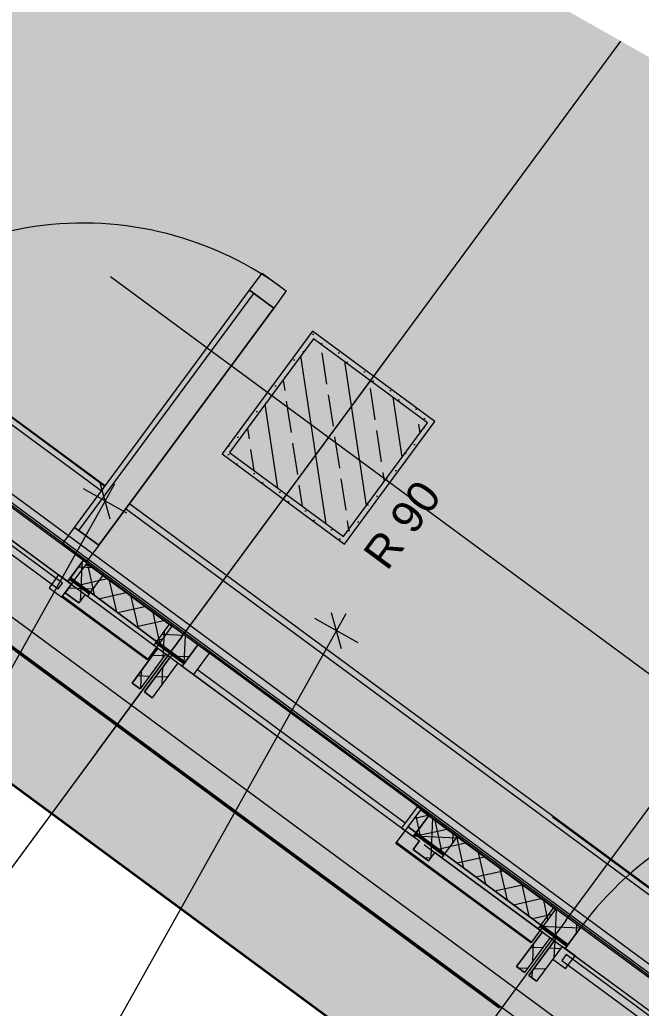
# Model space of a CAD drawing. Header units: metres. Extents: x -36 to 59, y 39 to 183.
# Drawn here: x 14.881 to 16.638, y 150.597 to 153.39 of the extents above; entities that cross this region are included whole.
import ezdxf

# ---------------------------------------------------------------- set-up
doc = ezdxf.new("R2010")
doc.units = ezdxf.units.M
doc.header["$MEASUREMENT"] = 0
for name, pattern in [('Achse', [0.0023, 0.0015, -0.0008]), ('Punktlinie', [0.0035, 0, -0.0035]), ('Strichlinie-über-Schnitt', [0.0023, 0.0008, -0.0015]), ('Strichlinie_ eng', [0.0023, 0.0015, -0.0008]), ('Strichpunktlinie', [0.006703, 0.003528, -0.001764, 0, -0.001411]), ('Wipeout_Contour', [1, 0, -1])]:
    doc.linetypes.add(name, pattern=pattern)
for name, color, linetype in [('00  Raster', 7, 'Continuous'), ('00  Raster Ausbau', 7, 'Continuous'), ('10  Decken', 7, 'Continuous'), ('10  Fassade', 7, 'Continuous'), ('10  Fassade_Deckschraffur', 7, 'Continuous'), ('10  Fassade_Schnittschraffur', 7, 'Continuous'), ('10  Stützen', 7, 'Continuous'), ('10  Stützen_Schnittschraffur', 7, 'Continuous'), ('10  Wand Massiv_Deckschraffur', 7, 'Continuous'), ('10  Wand Massiv_Fenster', 7, 'Continuous'), ('20  Absturzsicherung', 7, 'Continuous'), ('40  Bemaßung 1_ 50 AUSBAU', 7, 'Continuous'), ('40  Text Brandschutz', 7, 'Continuous'), ('Neubau_10  Treppen + Rampen', 7, 'Continuous'), ('Neubau_20  Boden Aufbauten', 7, 'Continuous'), ('Neubau_20  Decke Abhangdecke', 7, 'Continuous'), ('Neubau_40  Bemaßung 1_50 Achse', 7, 'Continuous'), ('Neubau_50  NUF - Raumstempel', 7, 'Continuous')]:
    doc.layers.add(name, color=color, linetype=linetype)
doc.styles.add('ERSTELLTER_STIL_1', font='')
doc.styles.get('ERSTELLTER_STIL_1').set_extended_font_data('Arial')
pattern_1 = [(102.605446, (0, 0), (0.048794801, 0.0109118), []), (192.605446, (0, 0), (-0.0109118, 0.048794801), [])]
pattern_2 = [(87.605446, (0, 0), (-0.059947608, 0.002506841), []), (177.605446, (0, 0), (0.002506841, 0.059947608), [])]

msp = doc.modelspace()

# ---------------------------------------------------------------- hatches: boundary and pattern name
at = {"layer": '10  Wand Massiv_Deckschraffur', "linetype": 'Continuous', "lineweight": 0, "true_color": 0xffffff}
msp.add_hatch(color=7, dxfattribs=at).paths.add_polyline_path([(13.7583, 152.6127), (17.5506, 149.816), (17.7367, 150.1447), (13.9808, 152.9145)])

# ---------------------------------------------------------------- linework, layer by layer
at = {"layer": '10  Wand Massiv_Fenster', "color": 7, "linetype": 'Continuous', "lineweight": 25, "ltscale": 1000}
for p, q in [((17.7367, 150.1447), (13.9808, 152.9145)), ((17.5506, 149.816), (13.7583, 152.6127))]:
    msp.add_line(p, q, dxfattribs=at)

# ---------------------------------------------------------------- next in the draw order: wipeouts: each hides what was drawn before it
at = {"color": 254, "linetype": 'Wipeout_Contour', "lineweight": 0, "ltscale": 608.678738}
msp.add_wipeout([(17.6396, 149.9733), (17.7367, 150.1447), (14.3396, 152.6498), (14.2235, 152.4925)], dxfattribs=at).dxf.layer = '10  Fassade_Deckschraffur'

# ---------------------------------------------------------------- next in the draw order: wipeouts: each hides what was drawn before it
at = {"color": 254, "linetype": 'Wipeout_Contour', "lineweight": 0, "ltscale": 607.283431}
msp.add_wipeout([(17.4781, 149.6881), (17.5109, 149.746), (14.0696, 152.2837), (14.0304, 152.2306)], dxfattribs=at).dxf.layer = '10  Fassade_Deckschraffur'

# ---------------------------------------------------------------- next in the draw order: wipeouts: each hides what was drawn before it
at = {"color": 254, "linetype": 'Wipeout_Contour', "lineweight": 0, "ltscale": 1221.997404}
msp.add_wipeout([(14.0696, 152.2837), (17.5109, 149.746), (17.6011, 149.9053), (14.1775, 152.43), (14.1491, 152.3915), (14.1612, 152.3826), (14.1588, 152.3794), (14.1467, 152.3883)], dxfattribs=at).dxf.layer = '10  Fassade_Deckschraffur'

# ---------------------------------------------------------------- next in the draw order: wipeouts: each hides what was drawn before it
at = {"color": 254, "linetype": 'Wipeout_Contour', "lineweight": 0, "ltscale": 608.054013}
msp.add_wipeout([(17.6011, 149.9053), (17.6026, 149.9079), (14.1793, 152.4324), (14.1775, 152.43)], dxfattribs=at).dxf.layer = '10  Fassade_Deckschraffur'

# ---------------------------------------------------------------- next in the draw order: wipeouts: each hides what was drawn before it
at = {"color": 254, "linetype": 'Wipeout_Contour', "lineweight": 0, "ltscale": 608.297421}
msp.add_wipeout([(17.6344, 149.9642), (17.6369, 149.9686), (14.2203, 152.4881), (14.2174, 152.4841)], dxfattribs=at).dxf.layer = '10  Fassade_Deckschraffur'

# ---------------------------------------------------------------- next in the draw order: wipeouts: each hides what was drawn before it
at = {"color": 254, "linetype": 'Wipeout_Contour', "lineweight": 0, "ltscale": 608.180856}
msp.add_wipeout([(14.1812, 152.435), (17.6042, 149.9107), (17.6344, 149.9642), (14.2174, 152.4841)], dxfattribs=at).dxf.layer = '10  Fassade_Deckschraffur'

# ---------------------------------------------------------------- next in the draw order: wipeouts: each hides what was drawn before it
at = {"color": 254, "linetype": 'Wipeout_Contour', "lineweight": 0, "ltscale": 608.315998}
msp.add_wipeout([(14.2203, 152.4881), (17.6369, 149.9686), (17.6396, 149.9733), (14.2235, 152.4925)], dxfattribs=at).dxf.layer = '10  Fassade_Deckschraffur'

# ---------------------------------------------------------------- next in the draw order: linework, layer by layer
at = {"layer": '00  Raster Ausbau', "color": 9, "linetype": 'Achse', "lineweight": 18, "ltscale": 1000}
msp.add_line((16.4253, 150.8447), (17.0188, 151.6495), dxfattribs=at)
at = {"layer": '10  Decken', "color": 7, "linetype": 'Punktlinie', "lineweight": 13, "ltscale": 1000, "flags": 128}
msp.add_lwpolyline([(3.3511, 124.7377), (1.9323, 125.5327), (0.808, 123.5262), (0.6554, 123.6117), (0.7776, 123.8298), (-1.5997, 125.1618), (-1.8178, 125.284), (-0.6887, 127.2992), (-0.6102, 127.2552), (11.1177, 148.1866), (11.2573, 148.1084), (13.8532, 152.7414), (13.8969, 152.717), (13.9923, 152.8873), (17.7292, 150.1316)], dxfattribs=at)
at = {"layer": '10  Fassade', "color": 7, "linetype": 'Strichpunktlinie', "lineweight": 13, "ltscale": 1000}
msp.add_line((17.6498, 149.9913), (14.2358, 152.509), dxfattribs=at)
at = {"layer": '10  Fassade', "color": 7, "linetype": 'Continuous', "lineweight": 13, "ltscale": 1000}
for p, q in [((15.0096, 151.7707), (15.0482, 151.7422)), ((15.2942, 151.5981), (15.2215, 151.4995)), ((15.3062, 151.5892), (15.2335, 151.4906)), ((15.2942, 151.5981), (15.3062, 151.5892)), ((15.1993, 151.5158), (15.2215, 151.4995)), ((15.2335, 151.4906), (15.2557, 151.4742)), ((15.9931, 151.0454), (16.0365, 151.0133)), ((16.0543, 151.0375), (16.0365, 151.0133)), ((16.3807, 150.7968), (16.308, 150.6982)), ((16.3928, 150.7879), (16.32, 150.6893)), ((16.2858, 150.7145), (16.308, 150.6982)), ((16.32, 150.6893), (16.3422, 150.673))]:
    msp.add_line(p, q, dxfattribs=at)
at = {"layer": '10  Fassade', "color": 7, "linetype": 'Continuous', "lineweight": 18, "ltscale": 1000, "flags": 128}
for points in [[(17.7367, 150.1447), (14.3396, 152.6498)], [(17.6344, 149.9642), (14.2174, 152.4841)], [(17.6369, 149.9686), (14.2203, 152.4881)], [(17.6396, 149.9733), (14.2235, 152.4925)], [(17.6011, 149.9053), (14.1775, 152.43)], [(17.6026, 149.9079), (14.1793, 152.4324)], [(17.6042, 149.9107), (14.1812, 152.435)], [(17.5109, 149.746), (14.0696, 152.2837)], [(17.4781, 149.6881), (14.0304, 152.2306)]]:
    msp.add_lwpolyline(points, dxfattribs=at)
at = {"layer": '10  Fassade', "color": 7, "linetype": 'Strichlinie_ eng', "lineweight": 18, "ltscale": 1000, "flags": 128}
for points in [[(14.2179, 152.4849), (15.0892, 151.8424), (15.3447, 151.654), (16.0787, 151.1127), (16.4312, 150.8527), (17.2622, 150.2399), (17.5177, 150.0515), (17.6349, 149.9651)], [(14.1734, 152.4245), (15.0447, 151.782), (15.3002, 151.5936), (16.0342, 151.0523), (16.3867, 150.7924), (17.2177, 150.1796), (17.4732, 149.9911), (17.5977, 149.8993)], [(15.0096, 151.7707), (15.0274, 151.7948)], [(15.0482, 151.7422), (15.0096, 151.7707)], [(15.066, 151.7663), (15.0482, 151.7422)], [(15.1993, 151.5158), (15.272, 151.6144)], [(15.2942, 151.5981), (15.2215, 151.4995)], [(15.2335, 151.4906), (15.3062, 151.5892)], [(15.3284, 151.5728), (15.2557, 151.4742)], [(15.2215, 151.4995), (15.1993, 151.5158)], [(15.2557, 151.4742), (15.2335, 151.4906)], [(15.9931, 151.0454), (16.0109, 151.0695)], [(16.0365, 151.0133), (15.9931, 151.0454)], [(16.0543, 151.0375), (16.0365, 151.0133)], [(16.2858, 150.7145), (16.3585, 150.8131)], [(16.3807, 150.7968), (16.308, 150.6982)], [(16.32, 150.6893), (16.3928, 150.7879)], [(16.4149, 150.7716), (16.3422, 150.673)], [(16.308, 150.6982), (16.2858, 150.7145)], [(16.3422, 150.673), (16.32, 150.6893)]]:
    msp.add_lwpolyline(points, dxfattribs=at)
at = {"layer": '10  Fassade', "color": 7, "linetype": 'Continuous', "lineweight": 13, "ltscale": 1000, "flags": 128}
msp.add_lwpolyline([(16.3807, 150.7968), (16.3867, 150.7924), (16.3928, 150.7879)], dxfattribs=at)
at = {"layer": 'Neubau_20  Boden Aufbauten', "color": 7, "linetype": 'Continuous', "lineweight": 13, "ltscale": 1000, "flags": 128}
msp.add_lwpolyline([(14.82, 154.3269), (14.4497, 153.673), (14.4366, 153.6803), (13.9915, 152.8858), (17.6093, 150.2179), (17.7284, 150.1301)], dxfattribs=at)
at = {"layer": 'Neubau_20  Decke Abhangdecke', "color": 7, "linetype": 'Strichlinie-über-Schnitt', "lineweight": 13, "ltscale": 1000, "flags": 128}
msp.add_lwpolyline([(14.817, 154.3286), (14.0119, 152.8916), (17.7353, 150.1423)], dxfattribs=at)

# ---------------------------------------------------------------- next in the draw order: wipeouts: each hides what was drawn before it
at = {"color": 254, "linetype": 'Wipeout_Contour', "lineweight": 0, "ltscale": 609.925732}
msp.add_wipeout([(15.0724, 151.7616), (15.26, 151.6233), (15.3045, 151.6836), (15.117, 151.8219)], dxfattribs=at).dxf.layer = '10  Fassade_Deckschraffur'
at = {"color": 254, "linetype": 'Wipeout_Contour', "lineweight": 0, "ltscale": 608.660472}
msp.add_wipeout([(15.3404, 151.5639), (15.994, 151.082), (16.0385, 151.1424), (15.385, 151.6243)], dxfattribs=at).dxf.layer = '10  Fassade_Deckschraffur'
at = {"color": 254, "linetype": 'Wipeout_Contour', "lineweight": 0, "ltscale": 607.293445}
msp.add_wipeout([(16.0744, 151.0226), (16.3465, 150.822), (16.391, 150.8824), (16.119, 151.083)], dxfattribs=at).dxf.layer = '10  Fassade_Deckschraffur'
at = {"color": 254, "linetype": 'Wipeout_Contour', "lineweight": 0, "ltscale": 605.808049}
msp.add_wipeout([(16.4229, 150.7657), (17.1899, 150.2), (17.2344, 150.2604), (16.4674, 150.826)], dxfattribs=at).dxf.layer = '10  Fassade_Deckschraffur'

# ---------------------------------------------------------------- next in the draw order: hatches: boundary and pattern name
at = {"layer": '10  Fassade', "linetype": 'Continuous', "lineweight": 0, "true_color": 0xffffff}
for points in [[(15.2413, 151.5811), (15.2431, 151.5835), (15.0024, 151.761), (15.0007, 151.7586)], [(16.3958, 150.8763), (16.397, 150.8779), (16.0159, 151.159), (16.0148, 151.1574)], [(16.3258, 150.7814), (16.3276, 150.7838), (15.9465, 151.0648), (15.9447, 151.0624)]]:
    msp.add_hatch(color=7, dxfattribs=at).paths.add_polyline_path(points)
at = {"layer": '10  Fassade', "linetype": 'Continuous', "lineweight": 13, "true_color": 0x000100}
h = msp.add_hatch(dxfattribs=at)
h.set_pattern_fill('Dämmung__hart_2_0002', color=98, style=0, pattern_type=2)
h.set_pattern_definition(pattern_1)
h.paths.add_polyline_path([(16.3602, 150.828), (16.3958, 150.8763), (16.0148, 151.1574), (15.9791, 151.1091)])
at = {"layer": '10  Fassade_Schnittschraffur', "linetype": 'Continuous', "lineweight": 0, "true_color": 0xffffff}
for points in [[(15.1993, 151.5158), (15.2215, 151.4995), (15.2942, 151.5981), (15.272, 151.6144)], [(15.2557, 151.4742), (15.3284, 151.5728), (15.3062, 151.5892), (15.2335, 151.4906)], [(15.9931, 151.0454), (16.0365, 151.0133), (16.0543, 151.0375), (16.0109, 151.0695)], [(16.3807, 150.7968), (16.3867, 150.7924), (16.3928, 150.7879), (16.4149, 150.7716), (16.4229, 150.7657), (16.4674, 150.826), (16.391, 150.8824), (16.3465, 150.822)], [(16.4674, 150.826), (16.4229, 150.7657), (16.4676, 150.8259)], [(16.3585, 150.8131), (16.2858, 150.7145), (16.308, 150.6982), (16.3807, 150.7968)], [(16.3422, 150.673), (16.4149, 150.7716), (16.3928, 150.7879), (16.32, 150.6893)]]:
    msp.add_hatch(color=7, dxfattribs=at).paths.add_polyline_path(points)
at = {"layer": '10  Fassade_Schnittschraffur', "linetype": 'Continuous', "lineweight": 13, "true_color": 0x000100}
h = msp.add_hatch(dxfattribs=at)
h.set_pattern_fill('Dämmung__hart_1_0002', color=98, style=0, pattern_type=2)
h.set_pattern_definition(pattern_2)
h.paths.add_polyline_path([(15.1993, 151.5158), (15.2215, 151.4995), (15.2942, 151.5981), (15.272, 151.6144)])
h = msp.add_hatch(dxfattribs=at)
h.set_pattern_fill('Dämmung__hart_1_0002', color=98, style=0, pattern_type=2)
h.set_pattern_definition(pattern_2)
h.paths.add_polyline_path([(15.2557, 151.4742), (15.3284, 151.5728), (15.3062, 151.5892), (15.2335, 151.4906)])
h = msp.add_hatch(dxfattribs=at)
h.set_pattern_fill('Dämmung__hart_1_0002', color=98, style=0, pattern_type=2)
h.set_pattern_definition(pattern_2)
h.paths.add_polyline_path([(15.9931, 151.0454), (16.0365, 151.0133), (16.0543, 151.0375), (16.0109, 151.0695)])
h = msp.add_hatch(dxfattribs=at)
h.set_pattern_fill('Dämmung__hart_1_0002', color=98, style=0, pattern_type=2)
h.set_pattern_definition(pattern_2)
h.paths.add_polyline_path([(16.3807, 150.7968), (16.3867, 150.7924), (16.3928, 150.7879), (16.4149, 150.7716), (16.4229, 150.7657), (16.4674, 150.826), (16.391, 150.8824), (16.3465, 150.822)])
h = msp.add_hatch(dxfattribs=at)
h.set_pattern_fill('Dämmung__hart_1_0002', color=98, style=0, pattern_type=2)
h.set_pattern_definition(pattern_2)
h.paths.add_polyline_path([(16.3585, 150.8131), (16.2858, 150.7145), (16.308, 150.6982), (16.3807, 150.7968)])
h = msp.add_hatch(dxfattribs=at)
h.set_pattern_fill('Dämmung__hart_1_0002', color=98, style=0, pattern_type=2)
h.set_pattern_definition(pattern_2)
h.paths.add_polyline_path([(16.3422, 150.673), (16.4149, 150.7716), (16.3928, 150.7879), (16.32, 150.6893)])
at = {"layer": '20  Absturzsicherung', "linetype": 'Continuous', "lineweight": 0, "true_color": 0xffffff}
for points in [[(16.4244, 150.7087), (16.4511, 150.7449), (16.4149, 150.7716), (16.3882, 150.7354)], [(17.163, 150.1795), (17.1749, 150.1956), (16.4256, 150.7482), (16.4137, 150.7321)]]:
    msp.add_hatch(color=7, dxfattribs=at).paths.add_polyline_path(points)

# ---------------------------------------------------------------- next in the draw order: linework, layer by layer
at = {"layer": '10  Fassade', "color": 7, "linetype": 'Continuous', "lineweight": 13, "ltscale": 1000}
for p, q in [((15.066, 151.7663), (15.0482, 151.7422)), ((15.066, 151.7663), (15.0724, 151.7616)), ((15.3045, 151.6836), (15.26, 151.6233)), ((15.3045, 151.6836), (15.385, 151.6243)), ((15.272, 151.6144), (15.1993, 151.5158)), ((15.26, 151.6233), (15.272, 151.6144)), ((15.3284, 151.5728), (15.2557, 151.4742)), ((15.3284, 151.5728), (15.3404, 151.5639)), ((16.0385, 151.1424), (16.119, 151.083)), ((15.994, 151.082), (16.0109, 151.0695)), ((16.119, 151.083), (16.0744, 151.0226)), ((16.0109, 151.0695), (15.9931, 151.0454)), ((16.0543, 151.0375), (16.0744, 151.0226)), ((16.391, 150.8824), (16.3465, 150.822)), ((16.391, 150.8824), (16.4674, 150.826)), ((16.4674, 150.826), (16.4229, 150.7657)), ((16.3585, 150.8131), (16.2858, 150.7145)), ((16.3465, 150.822), (16.3585, 150.8131)), ((16.4149, 150.7716), (16.3422, 150.673)), ((16.4149, 150.7716), (16.4229, 150.7657))]:
    msp.add_line(p, q, dxfattribs=at)
at = {"layer": '10  Fassade', "color": 7, "linetype": 'Continuous', "lineweight": 18, "ltscale": 1000, "flags": 128}
for points in [[(15.117, 151.8219), (15.3045, 151.6836)], [(15.0724, 151.7616), (15.26, 151.6233)], [(15.385, 151.6243), (16.0385, 151.1424)], [(15.3404, 151.5639), (15.994, 151.082)], [(16.119, 151.083), (16.391, 150.8824)], [(16.0744, 151.0226), (16.3465, 150.822)], [(16.4674, 150.826), (17.2344, 150.2604)], [(16.4229, 150.7657), (17.1899, 150.2)]]:
    msp.add_lwpolyline(points, dxfattribs=at)
for points in [[(15.2413, 151.5811), (15.0007, 151.7586), (15.0024, 151.761), (15.2431, 151.5835)], [(16.3602, 150.828), (15.9791, 151.1091), (16.0148, 151.1574), (16.3958, 150.8763)], [(16.3958, 150.8763), (16.0148, 151.1574), (16.0159, 151.159), (16.397, 150.8779)], [(16.3276, 150.7838), (15.9465, 151.0648), (15.9791, 151.1091), (16.3602, 150.828)], [(16.3258, 150.7814), (15.9447, 151.0624), (15.9465, 151.0648), (16.3276, 150.7838)], [(16.4229, 150.7657), (16.4676, 150.8259)]]:
    msp.add_lwpolyline(points, close=True, dxfattribs=at)
at = {"layer": '10  Fassade', "color": 7, "linetype": 'Continuous', "lineweight": 13, "ltscale": 1000}
msp.add_arc((17.2343, 150.2605), 0.9526, 52.9919, 143.5933, dxfattribs=at)
at = {"layer": '20  Absturzsicherung', "color": 7, "linetype": 'Continuous', "lineweight": 18, "ltscale": 1000, "flags": 128}
for points in [[(16.4244, 150.7087), (16.4511, 150.7449), (16.4149, 150.7716), (16.3882, 150.7354)], [(17.163, 150.1795), (17.1749, 150.1956), (16.4256, 150.7482), (16.4137, 150.7321)]]:
    msp.add_lwpolyline(points, close=True, dxfattribs=at)

# ---------------------------------------------------------------- next in the draw order: wipeouts: each hides what was drawn before it
at = {"color": 254, "linetype": 'Wipeout_Contour', "lineweight": 0, "ltscale": 611.284018}
msp.add_wipeout([(14.2944, 152.4285), (14.2499, 152.3681), (15.0169, 151.8025), (15.0614, 151.8629)], dxfattribs=at).dxf.layer = '10  Fassade_Deckschraffur'

# ---------------------------------------------------------------- next in the draw order: hatches: boundary and pattern name
at = {"layer": '10  Fassade', "linetype": 'Continuous', "lineweight": 13, "true_color": 0x000100}
h = msp.add_hatch(dxfattribs=at)
h.set_pattern_fill('Dämmung__hart_2_0002', color=98, style=0, pattern_type=2)
h.set_pattern_definition(pattern_1)
h.paths.add_polyline_path([(15.2757, 151.6278), (15.3113, 151.6761), (15.0707, 151.8536), (15.0351, 151.8053)])
at = {"layer": '10  Fassade', "linetype": 'Continuous', "lineweight": 0, "true_color": 0xffffff}
msp.add_hatch(color=7, dxfattribs=at).paths.add_polyline_path([(15.3113, 151.6761), (15.3125, 151.6777), (15.0719, 151.8552), (15.0707, 151.8536)])
at = {"layer": '10  Fassade_Schnittschraffur', "linetype": 'Continuous', "lineweight": 0, "true_color": 0xffffff}
for points in [[(15.0613, 151.863), (15.0167, 151.8026), (15.0614, 151.8629)], [(15.0169, 151.8025), (15.0274, 151.7948), (15.066, 151.7663), (15.0724, 151.7616), (15.117, 151.8219), (15.0614, 151.8629)], [(15.0274, 151.7948), (15.0096, 151.7707), (15.0482, 151.7422), (15.066, 151.7663)]]:
    msp.add_hatch(color=7, dxfattribs=at).paths.add_polyline_path(points)
at = {"layer": '10  Fassade_Schnittschraffur', "linetype": 'Continuous', "lineweight": 13, "true_color": 0x000100}
h = msp.add_hatch(dxfattribs=at)
h.set_pattern_fill('Dämmung__hart_1_0002', color=98, style=0, pattern_type=2)
h.set_pattern_definition(pattern_2)
h.paths.add_polyline_path([(15.0169, 151.8025), (15.0274, 151.7948), (15.066, 151.7663), (15.0724, 151.7616), (15.117, 151.8219), (15.0614, 151.8629)])
h = msp.add_hatch(dxfattribs=at)
h.set_pattern_fill('Dämmung__hart_1_0002', color=98, style=0, pattern_type=2)
h.set_pattern_definition(pattern_2)
h.paths.add_polyline_path([(15.0274, 151.7948), (15.0096, 151.7707), (15.0482, 151.7422), (15.066, 151.7663)])

# ---------------------------------------------------------------- next in the draw order: linework, layer by layer
at = {"layer": '10  Fassade', "color": 7, "linetype": 'Continuous', "lineweight": 13, "ltscale": 1000}
for p, q in [((15.0614, 151.8629), (15.0169, 151.8025)), ((15.0614, 151.8629), (15.117, 151.8219)), ((15.0169, 151.8025), (15.0274, 151.7948)), ((15.117, 151.8219), (15.0724, 151.7616)), ((15.0274, 151.7948), (15.0096, 151.7707))]:
    msp.add_line(p, q, dxfattribs=at)
at = {"layer": '10  Fassade', "color": 7, "linetype": 'Continuous', "lineweight": 18, "ltscale": 1000, "flags": 128}
for points in [[(14.2944, 152.4285), (15.0614, 151.8629)], [(14.2499, 152.3681), (15.0169, 151.8025)]]:
    msp.add_lwpolyline(points, dxfattribs=at)
for points in [[(15.0614, 151.8629), (15.0167, 151.8026)], [(15.2757, 151.6278), (15.0351, 151.8053), (15.0707, 151.8536), (15.3113, 151.6761)], [(15.3113, 151.6761), (15.0707, 151.8536), (15.0719, 151.8552), (15.3125, 151.6777)], [(15.2431, 151.5835), (15.0024, 151.761), (15.0351, 151.8053), (15.2757, 151.6278)]]:
    msp.add_lwpolyline(points, close=True, dxfattribs=at)

# ---------------------------------------------------------------- next in the draw order: wipeouts: each hides what was drawn before it
at = {"color": 254, "linetype": 'Wipeout_Contour', "lineweight": 0, "ltscale": 608.660137}
msp.add_wipeout([(15.9608, 151.1064), (16.0053, 151.1668), (15.4181, 151.5998), (15.3736, 151.5395)], dxfattribs=at).dxf.layer = '10  Fassade_Deckschraffur'

# ---------------------------------------------------------------- next in the draw order: hatches: boundary and pattern name
at = {"layer": '10  Fassade_Schnittschraffur', "linetype": 'Continuous', "lineweight": 0, "true_color": 0xffffff}
for points in [[(15.26, 151.6233), (15.272, 151.6144), (15.2942, 151.5981), (15.3062, 151.5892), (15.3284, 151.5728), (15.3404, 151.5639), (15.385, 151.6243), (15.3045, 151.6836)], [(15.385, 151.6243), (15.3404, 151.5639), (15.3851, 151.6242)], [(15.3406, 151.5638), (15.3736, 151.5395), (15.4181, 151.5998), (15.3851, 151.6242)], [(16.0383, 151.1425), (16.0053, 151.1668), (15.9608, 151.1064), (15.9938, 151.0821)], [(16.0383, 151.1425), (15.9938, 151.0821), (16.0385, 151.1424)], [(15.994, 151.082), (16.0109, 151.0695), (16.0543, 151.0375), (16.0744, 151.0226), (16.119, 151.083), (16.0385, 151.1424)]]:
    msp.add_hatch(color=7, dxfattribs=at).paths.add_polyline_path(points)
at = {"layer": '10  Fassade_Schnittschraffur', "linetype": 'Continuous', "lineweight": 13, "true_color": 0x000100}
h = msp.add_hatch(dxfattribs=at)
h.set_pattern_fill('Dämmung__hart_1_0002', color=98, style=0, pattern_type=2)
h.set_pattern_definition(pattern_2)
h.paths.add_polyline_path([(15.26, 151.6233), (15.272, 151.6144), (15.2942, 151.5981), (15.3062, 151.5892), (15.3284, 151.5728), (15.3404, 151.5639), (15.385, 151.6243), (15.3045, 151.6836)])
h = msp.add_hatch(dxfattribs=at)
h.set_pattern_fill('Dämmung__hart_1_0002', color=98, style=0, pattern_type=2)
h.set_pattern_definition(pattern_2)
h.paths.add_polyline_path([(15.994, 151.082), (16.0109, 151.0695), (16.0543, 151.0375), (16.0744, 151.0226), (16.119, 151.083), (16.0385, 151.1424)])

# ---------------------------------------------------------------- next in the draw order: linework, layer by layer
at = {"layer": '10  Fassade', "color": 7, "linetype": 'Continuous', "lineweight": 13, "ltscale": 1000}
for p, q in [((15.385, 151.6243), (15.3404, 151.5639)), ((16.0385, 151.1424), (15.994, 151.082))]:
    msp.add_line(p, q, dxfattribs=at)
at = {"layer": '10  Fassade', "color": 7, "linetype": 'Continuous', "lineweight": 18, "ltscale": 1000}
for p, q in [((16.0053, 151.1668), (15.4181, 151.5998)), ((15.9709, 151.1201), (15.3837, 151.5532)), ((15.3736, 151.5395), (15.9608, 151.1064))]:
    msp.add_line(p, q, dxfattribs=at)
at = {"layer": '10  Fassade', "color": 7, "linetype": 'Continuous', "lineweight": 18, "ltscale": 1000, "flags": 128}
for points in [[(15.3404, 151.5639), (15.3408, 151.5636), (15.3851, 151.6242)], [(15.3406, 151.5638), (15.3736, 151.5395), (15.4181, 151.5998), (15.3851, 151.6242)], [(16.0383, 151.1425), (16.0053, 151.1668), (15.9608, 151.1064), (15.9938, 151.0821)], [(16.0385, 151.1424), (15.9938, 151.0821)]]:
    msp.add_lwpolyline(points, close=True, dxfattribs=at)

# ---------------------------------------------------------------- next in the draw order: wipeouts: each hides what was drawn before it
at = {"color": 254, "linetype": 'Wipeout_Contour', "lineweight": 0, "ltscale": 612.140254}
msp.add_wipeout([(15.0365, 151.9558), (15.1049, 151.9054), (15.5991, 152.5755), (15.5307, 152.6259)], dxfattribs=at).dxf.layer = '10  Fassade_Schnittschraffur'

# ---------------------------------------------------------------- next in the draw order: hatches: boundary and pattern name
at = {"layer": '10  Fassade_Schnittschraffur', "linetype": 'Continuous', "lineweight": 0, "true_color": 0xffffff}
for points in [[(15.5307, 152.6259), (15.5991, 152.5755), (15.6347, 152.6238), (15.5663, 152.6742)], [(15.0009, 151.9075), (15.0693, 151.8571), (15.1049, 151.9054), (15.0365, 151.9558)]]:
    msp.add_hatch(color=7, dxfattribs=at).paths.add_polyline_path(points)

# ---------------------------------------------------------------- next in the draw order: linework, layer by layer
at = {"layer": '10  Fassade', "color": 7, "linetype": 'Continuous', "lineweight": 18, "ltscale": 1000}
for p, q in [((15.0365, 151.9558), (15.5307, 152.6259)), ((15.0486, 151.9469), (15.5427, 152.617)), ((15.1049, 151.9054), (15.5991, 152.5755))]:
    msp.add_line(p, q, dxfattribs=at)
at = {"layer": '10  Fassade', "color": 7, "linetype": 'Continuous', "lineweight": 18, "ltscale": 1000, "flags": 128}
for points in [[(15.5307, 152.6259), (15.5663, 152.6742), (15.6347, 152.6238), (15.5991, 152.5755)], [(15.0365, 151.9558), (15.5307, 152.6259), (15.5991, 152.5755), (15.1049, 151.9054)], [(15.0009, 151.9075), (15.0365, 151.9558), (15.1049, 151.9054), (15.0693, 151.8571)]]:
    msp.add_lwpolyline(points, close=True, dxfattribs=at)
at = {"layer": '10  Fassade', "color": 7, "linetype": 'Continuous', "lineweight": 13, "ltscale": 1000}
msp.add_arc((15.0613, 151.863), 0.9526, 52.9919, 143.5933, dxfattribs=at)

# ---------------------------------------------------------------- next in the draw order: wipeouts: each hides what was drawn before it
at = {"color": 254, "linetype": 'Wipeout_Contour', "lineweight": 0, "ltscale": 608.644306}
msp.add_wipeout([(14.0707, 152.2009), (14.0683, 152.1976), (16.2373, 150.5981), (16.2397, 150.6013)], dxfattribs=at).dxf.layer = '10  Fassade_Deckschraffur'

# ---------------------------------------------------------------- next in the draw order: hatches: boundary and pattern name
at = {"layer": '10  Stützen_Schnittschraffur', "linetype": 'Continuous', "lineweight": 0, "true_color": 0xffffff}
h = msp.add_hatch(color=7, dxfattribs=at)
h.paths.add_polyline_path([(16.0549, 152.2547), (15.7088, 152.5099), (15.4536, 152.1639), (15.7997, 151.9087)])
h.paths.add_polyline_path([(16.0339, 152.2516), (15.7965, 151.9296), (15.4746, 152.167), (15.712, 152.489)], flags=0)
at = {"layer": '10  Stützen_Schnittschraffur', "linetype": 'Continuous', "lineweight": 13, "true_color": 0x000100}
h = msp.add_hatch(dxfattribs=at)
h.set_pattern_fill('Gips_0002', color=98, style=0, pattern_type=2)
h.set_pattern_definition([(87.605446, (0, 0), (-0.02497817, 0.001044517), [0, -0.025])])
h.paths.add_polyline_path([(16.0549, 152.2547), (15.7088, 152.5099), (15.4536, 152.1639), (15.7997, 151.9087)])
h.paths.add_polyline_path([(16.0339, 152.2516), (15.7965, 151.9296), (15.4746, 152.167), (15.712, 152.489)], flags=0)
at = {"layer": '10  Stützen_Schnittschraffur', "linetype": 'Continuous', "lineweight": 0, "true_color": 0xffffff}
msp.add_hatch(color=7, dxfattribs=at).paths.add_polyline_path([(15.712, 152.489), (15.4746, 152.167), (15.7965, 151.9296), (16.0339, 152.2516)])
at = {"layer": '10  Stützen_Schnittschraffur', "linetype": 'Continuous', "lineweight": 13, "true_color": 0x000100}
h = msp.add_hatch(dxfattribs=at)
h.set_pattern_fill('Beton__Stahlbeton_0002', color=98, style=0, pattern_type=2)
h.set_pattern_definition([(278.593, (15.47456, 152.16704), (0.118653, 0.01793), []), (278.593, (15.41523, 152.15808), (0.118653, 0.01793), [0.09, -0.03])])
h.paths.add_polyline_path([(15.712, 152.489), (15.4746, 152.167), (15.7965, 151.9296), (16.0339, 152.2516)])
at = {"layer": '20  Absturzsicherung', "linetype": 'Continuous', "lineweight": 0, "true_color": 0xffffff}
for points in [[(14.99, 151.782), (15.0018, 151.7981), (14.2525, 152.3507), (14.2407, 152.3346)], [(15.0006, 151.7586), (15.0274, 151.7948), (14.9911, 151.8215), (14.9644, 151.7853)]]:
    msp.add_hatch(color=7, dxfattribs=at).paths.add_polyline_path(points)
at = {"layer": 'Neubau_10  Treppen + Rampen', "linetype": 'Continuous', "lineweight": 0, "true_color": 0x8f8f8f}
msp.add_hatch(color=252, dxfattribs=at).paths.add_polyline_path([(17.3227, 149.4136), (18.8217, 152.0611), (1.2236, 162.0253), (0.6998, 161.0905), (9.3112, 156.2655), (8.937, 155.5976)])

# ---------------------------------------------------------------- next in the draw order: linework, layer by layer
at = {"layer": '00  Raster', "color": 7, "linetype": 'Strichpunktlinie', "lineweight": 13, "ltscale": 1000}
for p, q in [((17.9774, 150.5699), (6.4769, 159.0508)), ((15.099, 151.3208), (16.5807, 153.33)), ((15.099, 151.3208), (14.5055, 150.516))]:
    msp.add_line(p, q, dxfattribs=at)
at = {"layer": '00  Raster Ausbau', "color": 9, "linetype": 'Achse', "lineweight": 18, "ltscale": 1000}
for p, q in [((15.3388, 151.6459), (15.9323, 152.4507)), ((15.3388, 151.6459), (14.7453, 150.8411)), ((16.4253, 150.8447), (15.8318, 150.0399))]:
    msp.add_line(p, q, dxfattribs=at)
at = {"layer": '10  Fassade', "color": 7, "linetype": 'Continuous', "lineweight": 25, "ltscale": 1000, "flags": 128}
for points in [[(16.2397, 150.6013), (14.0707, 152.2009), (14.0027, 152.251)], [(16.2373, 150.5981), (14.0683, 152.1976), (14.0003, 152.2478)], [(16.2373, 150.5981), (16.2397, 150.6013)]]:
    msp.add_lwpolyline(points, dxfattribs=at)
at = {"layer": '10  Stützen', "color": 7, "linetype": 'Continuous', "lineweight": 13, "ltscale": 1000, "flags": 128}
for points in [[(16.0549, 152.2547), (15.7088, 152.5099), (15.4536, 152.1639), (15.7997, 151.9087)], [(15.712, 152.489), (15.4746, 152.167), (15.7965, 151.9296), (16.0339, 152.2516)]]:
    msp.add_lwpolyline(points, close=True, dxfattribs=at)
at = {"layer": '20  Absturzsicherung', "color": 7, "linetype": 'Continuous', "lineweight": 18, "ltscale": 1000, "flags": 128}
for points in [[(14.99, 151.782), (15.0018, 151.7981), (14.2525, 152.3507), (14.2407, 152.3346)], [(15.0006, 151.7586), (15.0274, 151.7948), (14.9911, 151.8215), (14.9644, 151.7853)]]:
    msp.add_lwpolyline(points, close=True, dxfattribs=at)
at = {"layer": '40  Bemaßung 1_ 50 AUSBAU', "color": 7, "linetype": 'Continuous', "lineweight": 13, "ltscale": 1000}
for p, q in [((15.137, 151.9792), (15.1082, 152.0813)), ((15.1839, 151.9958), (15.0612, 152.0646)), ((15.1226, 152.0302), (15.1501, 152.0793)), ((12.9006, 148.0645), (15.1226, 152.0302))]:
    msp.add_line(p, q, dxfattribs=at)
at = {"layer": 'Neubau_10  Treppen + Rampen', "color": 8, "linetype": 'Continuous', "lineweight": 35, "ltscale": 1000, "flags": 128}
msp.add_lwpolyline([(1.2236, 162.0253), (0.6998, 161.0905), (9.3112, 156.2655), (8.937, 155.5976), (17.3227, 149.4136)], dxfattribs=at)
at = {"layer": 'Neubau_40  Bemaßung 1_50 Achse', "color": 7, "linetype": 'Continuous', "lineweight": 13, "ltscale": 1000}
for p, q in [((15.8382, 151.6292), (15.7155, 151.698)), ((15.7912, 151.6126), (15.7625, 151.7147)), ((15.7769, 151.6636), (15.8044, 151.7127)), ((10.9153, 142.987), (15.7769, 151.6636))]:
    msp.add_line(p, q, dxfattribs=at)
at = {"layer": 'Neubau_50  NUF - Raumstempel', "color": 7, "linetype": 'Punktlinie', "lineweight": 13, "ltscale": 1000, "flags": 128}
msp.add_lwpolyline([(17.7367, 150.1447), (14.0119, 152.8916), (14.817, 154.3286)], dxfattribs=at)

# ---------------------------------------------------------------- next in the draw order: texts
at = {"layer": '40  Text Brandschutz', "color": 7, "linetype": 'Continuous', "lineweight": 13, "insert": (15.8471, 151.8835), "char_height": 0.09, "attachment_point": 1, "rotation": 53.5933, "style": 'ERSTELLTER_STIL_1'}
msp.add_mtext('\\A1;{\\pql;\\pt0,1;\\fArial|b0|i0|c0|p38;R 90\\fArial|b0|i0|c0|p38;\\fArial|b0|i0|c0|p38;\\fArial|b0|i0|c0|p38;\\fArial|b0|i0|c0|p38;\\fArial|b0|i0|c0|p38;\\fArial|b0|i0|c0|p38;\\fArial|b0|i0|c0|p38;\\fArial|b0|i0|c0|p38;\\fArial|b0|i0|c0|p38;\\fArial|b0|i0|c0|p38;\\fArial|b0|i0|c0|p38;\\fArial|b0|i0|c0|p38;\\fArial|b0|i0|c0|p38;\\fArial|b0|i0|c0|p38;\\fArial|b0|i0|c0|p38;\\fArial|b0|i0|c0|p38;\\fArial|b0|i0|c0|p38;\\fArial|b0|i0|c0|p38;\\fArial|b0|i0|c0|p38;\\fArial|b0|i0|c0|p38;\\fArial|b0|i0|c0|p38;\\fArial|b0|i0|c0|p38;\\fArial|b0|i0|c0|p38;\\fArial|b0|i0|c0|p38;\\fArial|b0|i0|c0|p38;\\fArial|b0|i0|c0|p38;\\fArial|b0|i0|c0|p38;\\fArial|b0|i0|c0|p38;\\fArial|b0|i0|c0|p38;\\fArial|b0|i0|c0|p38;\\fArial|b0|i0|c0|p38;\\fArial|b0|i0|c0|p38;\\fArial|b0|i0|c0|p38;\\fArial|b0|i0|c0|p38;\\fArial|b0|i0|c0|p38;\\fArial|b0|i0|c0|p38;\\fArial|b0|i0|c0|p38;\\fArial|b0|i0|c0|p38;\\fArial|b0|i0|c0|p38;\\fArial|b0|i0|c0|p38;\\fArial|b0|i0|c0|p38;\\fArial|b0|i0|c0|p38;\\fArial|b0|i0|c0|p38;\\fArial|b0|i0|c0|p38;\\fArial|b0|i0|c0|p38;\\fArial|b0|i0|c0|p38;\\fArial|b0|i0|c0|p38;}', dxfattribs=at)

doc.saveas('drawing.dxf')
